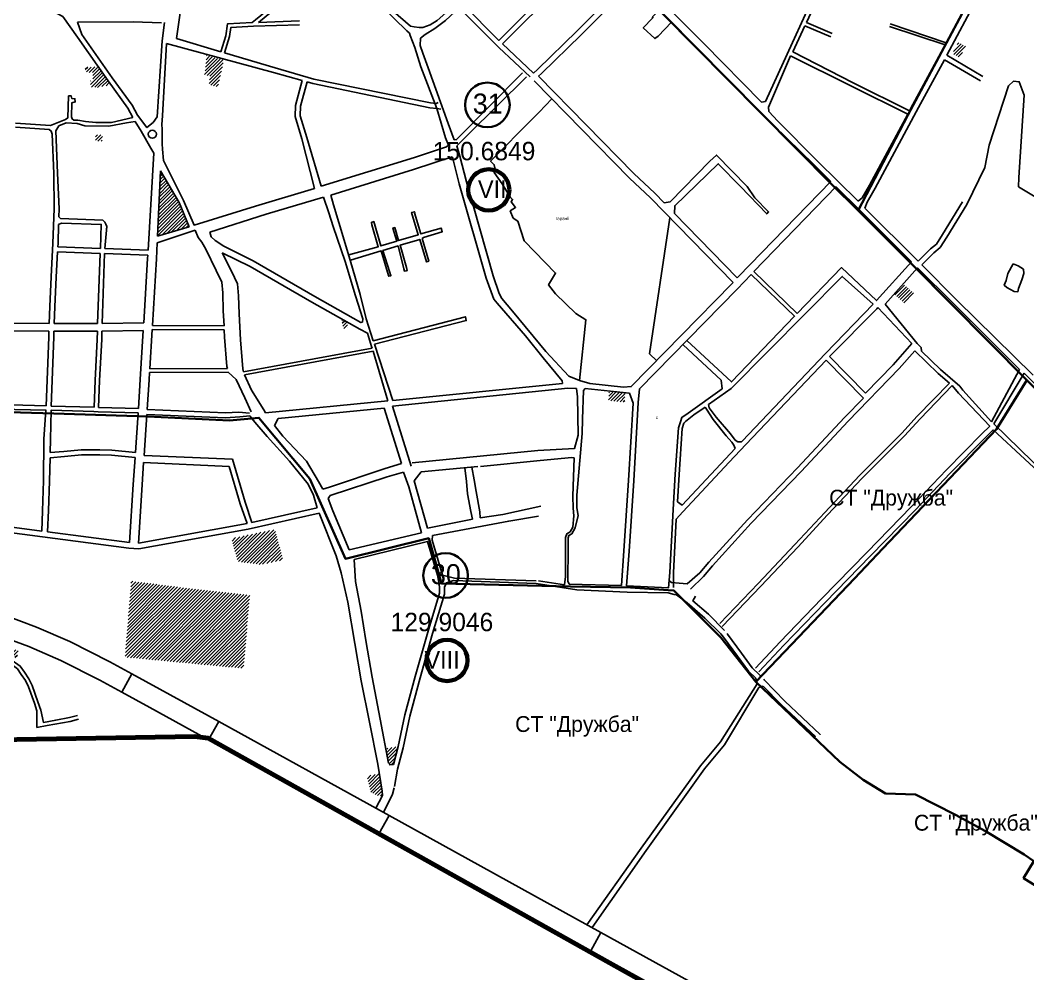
# Model space of a CAD drawing. Header units: millimetres. Extents: x 1378883 to 1389511, y 5662980 to 5673292.
# Drawn here: x 1384079 to 1385670, y 5665288 to 5666793 of the extents above; entities that cross this region are included whole.
import ezdxf
from ezdxf.enums import TextEntityAlignment as Align

# ---------------------------------------------------------------- set-up
doc = ezdxf.new("R2010")
doc.units = ezdxf.units.MM
for name, color, linetype in [('$Work', 1, 'Continuous'), ('N-raion', 1, 'Continuous'), ('PAY', 4, 'Continuous'), ('zona', 3, 'Continuous'), ('вулиці', 7, 'Continuous'), ('КартаСкан', 252, 'Continuous'), ('межа по генплану', 7, 'Continuous'), ('район', 6, 'Continuous')]:
    doc.layers.add(name, color=color, linetype=linetype)
picture_1 = doc.add_image_def('image1.tif', size_in_pixel=(29607, 29619))
pattern_1 = [(45, (2.4066, 2.8008), (-2.6516504294, 2.6516504294), [])]

msp = doc.modelspace()

# ---------------------------------------------------------------- hatches: boundary and pattern name
at = {"layer": 'вулиці', "lineweight": -2}
h = msp.add_hatch(dxfattribs=at)
h.set_pattern_fill('ANSI31', color=2, scale=30, style=0)
h.set_pattern_definition(pattern_1)
h.paths.add_polyline_path([(1385560.2, 5666757.9), (1385551, 5666740.2), (1385562.9, 5666733.8), (1385572.1, 5666751.5)])
h.paths.add_polyline_path([(1385555.7, 5666742.8), (1385569.9, 5666742.8), (1385569.9, 5666747.8), (1385555.7, 5666747.8)], flags=24)
h = msp.add_hatch(dxfattribs=at)
h.set_pattern_fill('ANSI31', color=5, scale=30, style=0)
h.set_pattern_definition(pattern_1)
h.paths.add_polyline_path([(1384370.7, 5666706.8), (1384379.2, 5666704.8), (1384377.9, 5666694.6), (1384377.5, 5666691), (1384384.6, 5666689.4), (1384391.8, 5666687.7), (1384401, 5666729.7), (1384373.8, 5666737.4)])
h.paths.add_polyline_path([(1384361.2, 5666713.6), (1384408.7, 5666713.6), (1384408.7, 5666721.1), (1384361.2, 5666721.1)], flags=9)
h = msp.add_hatch(dxfattribs=at)
h.set_pattern_fill('ANSI31', color=2, scale=30, style=0)
h.set_pattern_definition(pattern_1)
h.paths.add_polyline_path([(1384194.5, 5666715.7), (1384201.1, 5666715.6), (1384203.4, 5666717.2), (1384199.3, 5666719.1), (1384181.8, 5666718.8), (1384181.8, 5666714.9), (1384184.2, 5666714.8), (1384184.2, 5666712.8), (1384184.2, 5666710.3), (1384194.4, 5666710.2)])
h.paths.add_polyline_path([(1384194.5, 5666715.7), (1384194.4, 5666710.2), (1384194.2, 5666697.3), (1384190.7, 5666697.3), (1384190.6, 5666687.3), (1384200.4, 5666687.2), (1384200.5, 5666686.3), (1384222.6, 5666691.1), (1384203.4, 5666717.2), (1384201.1, 5666715.6)])
h.paths.add_polyline_path([(1384196, 5666695.8), (1384210.2, 5666695.8), (1384210.2, 5666700.8), (1384196, 5666700.8)], flags=24)
h = msp.add_hatch(dxfattribs=at)
h.set_pattern_fill('ANSI31', color=2, scale=30, style=0)
h.set_pattern_definition(pattern_1)
h.paths.add_polyline_path([(1384209.1, 5666601.8), (1384209.3, 5666611.8), (1384198.4, 5666612), (1384198.2, 5666602)])
h.paths.add_polyline_path([(1384179.8, 5666604.1), (1384228.1, 5666604.1), (1384228.1, 5666611.6), (1384179.8, 5666611.6)], flags=9)
h = msp.add_hatch(dxfattribs=at)
h.set_pattern_fill('ANSI31', color=2, scale=30, style=0)
h.set_pattern_definition(pattern_1)
h.paths.add_polyline_path([(1384346.1, 5666466.8), (1384330.3, 5666505.1), (1384301.1, 5666555.1), (1384296.3, 5666452.1)])
h.paths.add_polyline_path([(1384268.4, 5666481.5), (1384357.1, 5666481.5), (1384357.1, 5666490.3), (1384268.4, 5666490.3)], flags=9)
h = msp.add_hatch(dxfattribs=at)
h.set_pattern_fill('ANSI31', color=164, scale=30, style=0)
h.set_pattern_definition(pattern_1)
h.paths.add_polyline_path([(1385459.7, 5666360.2), (1385475.3, 5666346.2), (1385490.2, 5666362.1), (1385474.2, 5666376)])
h.paths.add_polyline_path([(1385439.8, 5666358), (1385516.9, 5666358), (1385516.9, 5666366.8), (1385439.8, 5666366.8)], flags=9)
h = msp.add_hatch(dxfattribs=at)
h.set_pattern_fill('ANSI31', color=2, scale=30, style=0)
h.set_pattern_definition(pattern_1)
h.paths.add_polyline_path([(1384586.8, 5666321.2), (1384589.6, 5666306.3), (1384596.9, 5666307.3), (1384595.3, 5666316.3)])
h.paths.add_polyline_path([(1384584.4, 5666309.3), (1384598.6, 5666309.3), (1384598.6, 5666314.3), (1384584.4, 5666314.3)], flags=9)
h = msp.add_hatch(dxfattribs=at)
h.set_pattern_fill('ANSI31', color=2, scale=30, style=0)
h.set_pattern_definition(pattern_1)
h.paths.add_polyline_path([(1385033.7, 5666190.2), (1385034.4, 5666204.8), (1385008.7, 5666206.1), (1385008.4, 5666192.1)])
h.paths.add_polyline_path([(1385013.8, 5666195.5), (1385028, 5666195.5), (1385028, 5666200.5), (1385013.8, 5666200.5)], flags=24)
h = msp.add_hatch(dxfattribs=at)
h.set_pattern_fill('ANSI31', color=5, scale=30, style=0)
h.set_pattern_definition(pattern_1)
h.paths.add_polyline_path([(1384413, 5665974.9), (1384422.9, 5665938.4), (1384459.8, 5665933.6), (1384494.6, 5665940.8), (1384481.6, 5665989.1)])
h.paths.add_polyline_path([(1384445.5, 5665955.7), (1384475.9, 5665955.7), (1384475.9, 5665961.9), (1384445.5, 5665961.9)], flags=24)
h = msp.add_hatch(dxfattribs=at)
h.set_pattern_fill('ANSI31', color=164, scale=30, style=0)
h.set_pattern_definition([(45, (-7.8233, 6.207), (-2.6516504294, 2.6516504294), [])])
h.paths.add_polyline_path([(1384442, 5665885.2), (1384342.6, 5665896.4), (1384254.7, 5665907.6), (1384245, 5665787.5), (1384432.3, 5665769.7)])
h.paths.add_polyline_path([(1384323.5, 5665834.6), (1384360.2, 5665834.6), (1384360.2, 5665843.3), (1384323.5, 5665843.3)], flags=24)
h = msp.add_hatch(dxfattribs=at)
h.set_pattern_fill('ANSI31', color=2, scale=30, style=0)
h.set_pattern_definition(pattern_1)
h.paths.add_polyline_path([(1384043.5, 5665795.4), (1384059.1, 5665791.4), (1384073.5, 5665786), (1384077.2, 5665797.5), (1384046, 5665809.2)])
h.paths.add_polyline_path([(1384029.1, 5665795.2), (1384097, 5665795.2), (1384097, 5665804), (1384029.1, 5665804)], flags=9)
h = msp.add_hatch(dxfattribs=at)
h.set_pattern_fill('ANSI31', color=2, scale=30, style=0)
h.set_pattern_definition(pattern_1)
h.paths.add_polyline_path([(1384661.4, 5665617.7), (1384668.4, 5665618.7), (1384672, 5665632.7), (1384675.7, 5665646.3), (1384657.9, 5665643.5), (1384658.8, 5665637.5), (1384659.6, 5665631)])
h.paths.add_polyline_path([(1384657.9, 5665631.4), (1384673.7, 5665631.4), (1384673.7, 5665638.9), (1384657.9, 5665638.9)], flags=25)
h = msp.add_hatch(dxfattribs=at)
h.set_pattern_fill('ANSI31', color=2, scale=30, style=0)
h.set_pattern_definition(pattern_1)
h.paths.add_polyline_path([(1384626.5, 5665599.6), (1384633.3, 5665573.9), (1384645.3, 5665568.7), (1384651.4, 5665568.9), (1384649.1, 5665586.2), (1384646.4, 5665604)])
h.paths.add_polyline_path([(1384632.6, 5665583.8), (1384648.4, 5665583.8), (1384648.4, 5665591.3), (1384632.6, 5665591.3)], flags=24)

# ---------------------------------------------------------------- linework, layer by layer
at = {"layer": '$Work', "color": 7, "lineweight": -2}
msp.add_lwpolyline([(1385107.5, 5666789.6), (1385087.5, 5666808.9), (1385077.9, 5666798.1), (1385078.3, 5666796.9), (1385077.8, 5666796.4), (1385077.8, 5666796.3), (1385063.2, 5666780.9), (1385081.4, 5666763.8), (1385086.6, 5666767.5)], close=True, dxfattribs=at)
at = {"layer": 'N-raion', "color": 1, "lineweight": 35}
for centre in [(1384817.1, 5666659.3), (1384751, 5665916.4)]:
    msp.add_circle(centre, 35.2, dxfattribs=at)
at = {"layer": 'zona', "color": 3, "lineweight": 60}
for centre in [(1384819.3, 5666525.1), (1384753.3, 5665782.3)]:
    msp.add_circle(centre, 32.5, dxfattribs=at)
at = {"layer": 'вулиці', "color": 7}
for points in [[(1385249.8, 5666663.7), (1385255.9, 5666664.4), (1385358.5, 5666889.3), (1385417, 5667018.9), (1385420, 5667027.6), (1385420.1, 5667028.9)], [(1384701.7, 5666782.3), (1384709.1, 5666781.2), (1384715, 5666781.2), (1384726.7, 5666785.5), (1384737.6, 5666792.3), (1384774.7, 5666825.4), (1384819.5, 5666867.2), (1384857.8, 5666902.4), (1384889, 5666932.5), (1384927.8, 5666970.9)], [(1384544.5, 5666953.3), (1384550.3, 5666912.4), (1384551.2, 5666908.4), (1384557.6, 5666901.8), (1384640.2, 5666831.8), (1384648.8, 5666824), (1384695.5, 5666783.7), (1384701.7, 5666782.3), (1384701.7, 5666782.3)], [(1384348.4, 5666916.1), (1384339.9, 5666859.6), (1384326.1, 5666763.9)], [(1385541.5, 5666757.4), (1385566.3, 5666803.3), (1385621.4, 5666908.1), (1385621.9, 5666917.6), (1385619.3, 5666924.7)], [(1384500.3, 5666897), (1384505.6, 5666883.4), (1384506.8, 5666862.3), (1384507, 5666841.7), (1384506.4, 5666834.5), (1384487.8, 5666818), (1384473.8, 5666811.9), (1384451, 5666793.4), (1384445.8, 5666789.2), (1384407, 5666787.2), (1384404.1, 5666768.4), (1384396.4, 5666743.2)], [(1384506.6, 5666897.4), (1384511.6, 5666884.6), (1384512.8, 5666862.5), (1384513, 5666841.5), (1384512.2, 5666831.6), (1384491, 5666812.9), (1384476.9, 5666806.8), (1384455.7, 5666789.5)], [(1384552.1, 5666899.9), (1384557.9, 5666893.8), (1384640.8, 5666823.6), (1384649.4, 5666815.8), (1384690.1, 5666776), (1384693.9, 5666772.4), (1384695.1, 5666768.7), (1384702.4, 5666750), (1384711.9, 5666719.3), (1384737.5, 5666653.5), (1384750.8, 5666607.2), (1384755.6, 5666595.6)], [(1385542.2, 5666737.5), (1385575.2, 5666798.6), (1385631.2, 5666905.4), (1385638.5, 5666909.5), (1385645.4, 5666911)], [(1385320.8, 5666789.2), (1385359.8, 5666872.8)], [(1384778.4, 5666818), (1384835.2, 5666761.1), (1384924.7, 5666850.5)], [(1384890.1, 5666709.1), (1384895.9, 5666715), (1384958.6, 5666776.3), (1385040.6, 5666858.9)], [(1384898, 5666704.5), (1384902.3, 5666708.7), (1384965, 5666769.9), (1385046.9, 5666852.5)], [(1385046.9, 5666852.5), (1385149.5, 5666748.4), (1385269.1, 5666626.5), (1385332.4, 5666564.9), (1385359.1, 5666538.5)], [(1385053.6, 5666862.5), (1385057.3, 5666857.9), (1385158.7, 5666756.3), (1385249.8, 5666663.7)], [(1384840.8, 5666755.4), (1384930.3, 5666844.9)], [(1384078.8, 5666825.5), (1384088.6, 5666825.4), (1384118.9, 5666813.6), (1384146.7, 5666798.6), (1384170.1, 5666766), (1384218.4, 5666697.3), (1384249.4, 5666654.3), (1384257.6, 5666639.1)], [(1384710.7, 5666752.9), (1384711.4, 5666764.5), (1384718.8, 5666770.6), (1384734, 5666779.6), (1384750.9, 5666792.5), (1384772.6, 5666812.6)], [(1384772.6, 5666812.6), (1384835.1, 5666749.7)], [(1384302.6, 5666788.8), (1384258, 5666790.4), (1384169.9, 5666789.7)], [(1384169.9, 5666789.7), (1384176.7, 5666770.6), (1384224.9, 5666702), (1384256.2, 5666658.6), (1384264.5, 5666643.1), (1384279.7, 5666623.3), (1384289.5, 5666631.6), (1384295.9, 5666640.3)], [(1384307.4, 5666789.4), (1384303.7, 5666760.3), (1384295.9, 5666640.3), (1384295.9, 5666640.3)], [(1384448.1, 5666783.3), (1384520.5, 5666785.8)], [(1384455.7, 5666789.5), (1384520.3, 5666791.8)], [(1385320.8, 5666789.2), (1385361.3, 5666771.9)], [(1385541.5, 5666757.4), (1385452.9, 5666787)], [(1384448.1, 5666783.3), (1384412.2, 5666781.5), (1384409.9, 5666767.1), (1384402.1, 5666741.4)], [(1385299.2, 5666742.8), (1385318.3, 5666783.8)], [(1385318.3, 5666783.8), (1385359, 5666766.4)], [(1385539.6, 5666753.8), (1385451.7, 5666783.2)], [(1384310.3, 5666756.3), (1384304, 5666642.2), (1384303.3, 5666628.4)], [(1384310.3, 5666756.3), (1384479.6, 5666710.2), (1384524.9, 5666697.6)], [(1384326.1, 5666763.9), (1384396.4, 5666743.1)], [(1384840.8, 5666755.4), (1384890.1, 5666709.1)], [(1385483.5, 5666649.8), (1385488.9, 5666660), (1385539.6, 5666753.8)], [(1384402.1, 5666741.4), (1384481.9, 5666717.9), (1384543.3, 5666700.1), (1384727.4, 5666662.3), (1384736.4, 5666661.6), (1384739.6, 5666662.8)], [(1384710.7, 5666752.9), (1384715.3, 5666741.1), (1384723.8, 5666717.6), (1384755.4, 5666629.9), (1384764.5, 5666604.3)], [(1384835.1, 5666749.7), (1384884.4, 5666703.4)], [(1385299.2, 5666742.8), (1385394.3, 5666694.3), (1385483.5, 5666649.8)], [(1385542.2, 5666737.5), (1385599.4, 5666704.3)], [(1385261.1, 5666648.6), (1385260.6, 5666655.4), (1385295.8, 5666736.6)], [(1385295.8, 5666736.6), (1385391.6, 5666689), (1385480.6, 5666644.5)], [(1385413.1, 5666496.3), (1385416.6, 5666505.8), (1385429.1, 5666527.8), (1385497.7, 5666655.2), (1385538.4, 5666730.5)], [(1385538.4, 5666730.5), (1385595.4, 5666697.4)], [(1384764.5, 5666604.3), (1384768.5, 5666604.5), (1384872.6, 5666709.7)], [(1384524.9, 5666697.6), (1384514.1, 5666658.3), (1384513.5, 5666641), (1384524.2, 5666605.7), (1384544.2, 5666527.3)], [(1384532.6, 5666695.5), (1384522.1, 5666657.1), (1384521.6, 5666642), (1384531.9, 5666608), (1384554.9, 5666530.8)], [(1384532.6, 5666695.5), (1384541.7, 5666692.9), (1384726.3, 5666654.4), (1384737.5, 5666653.5), (1384743.4, 5666652.3)], [(1384532.6, 5666695.5), (1384535.8, 5666694.6)], [(1384768.8, 5666594.7), (1384786.6, 5666612.5), (1384879, 5666703.7)], [(1384890.9, 5666697.4), (1385041.4, 5666543.5), (1385074.6, 5666512.5), (1385204.8, 5666378.7)], [(1384898, 5666704.5), (1385048.4, 5666550.7), (1385081.6, 5666519.7), (1385096, 5666504.8)], [(1385573.9, 5666502.1), (1385602.2, 5666560.2), (1385609.3, 5666595.4), (1385639.6, 5666689.1), (1385647.7, 5666696.7), (1385656.7, 5666695.8), (1385664.6, 5666674.6), (1385655.9, 5666544.7), (1385655.7, 5666530), (1385727.3, 5666487), (1385756.8, 5666468.7)], [(1384151.2, 5666636.2), (1384154.6, 5666638.8), (1384156, 5666673.3), (1384160.2, 5666673.3), (1384161.2, 5666669.1), (1384165.9, 5666668.8), (1384166.5, 5666663.8), (1384161.3, 5666662.7), (1384160.7, 5666640.6), (1384161.8, 5666637), (1384164, 5666635.3)], [(1384919, 5666668.6), (1384899, 5666647.8), (1384884.5, 5666633.3), (1384827.2, 5666575.6), (1384822.1, 5666570.4), (1384828, 5666564.7), (1384830.3, 5666553.4), (1384827.5, 5666552.7), (1384840.5, 5666534.8), (1384853.7, 5666513), (1384856.7, 5666510), (1384854.5, 5666506.3), (1384861.6, 5666497.3), (1384853.2, 5666491.9), (1384857.8, 5666480.5), (1384865, 5666475.5), (1384874.9, 5666444.9), (1384924.7, 5666393.7), (1384913.6, 5666375), (1384924.6, 5666361.1), (1384956.9, 5666330), (1384972.6, 5666320), (1384962.4, 5666224.3)], [(1385261.1, 5666648.6), (1385275.4, 5666633.7), (1385338.1, 5666570.6), (1385402.3, 5666507.1)], [(1385402.3, 5666507.1), (1385408.9, 5666512.4), (1385420.3, 5666532.6), (1385480.6, 5666644.5)], [(1384072.3, 5666630.2), (1384127.2, 5666626.9), (1384132.6, 5666628.8), (1384138, 5666630.7), (1384151.2, 5666636.2), (1384151.2, 5666636.2)], [(1384140.4, 5666626.2), (1384137.4, 5666621.1), (1384135.6, 5666618.1), (1384138.7, 5666551.6), (1384141, 5666495), (1384140.6, 5666482.5)], [(1384140.4, 5666626.2), (1384152, 5666631.1), (1384169.6, 5666629.9), (1384181.4, 5666626.3), (1384219.3, 5666625.5), (1384247.6, 5666630.8), (1384261.3, 5666633)], [(1384164, 5666635.3), (1384170.5, 5666634.9), (1384182.9, 5666632.9), (1384198.7, 5666631.5), (1384223.9, 5666631.5), (1384257.6, 5666639.1)], [(1384261.3, 5666633), (1384270.7, 5666617.5), (1384286, 5666590.9), (1384290.7, 5666583.2), (1384281.4, 5666429.9)], [(1384304.3, 5666589.2), (1384303.5, 5666598), (1384303.9, 5666620.9), (1384303.3, 5666628.4)], [(1384072, 5666624.1), (1384125.2, 5666620.3)], [(1384125.2, 5666620.3), (1384128.2, 5666617.9), (1384129.8, 5666613.1), (1384132.8, 5666550.9), (1384133, 5666495.1), (1384131.3, 5666440.8), (1384128.6, 5666387.6), (1384126.4, 5666340.8), (1384125.4, 5666314.3)], [(1384554.9, 5666530.8), (1384701.8, 5666576.2), (1384752.7, 5666593.1), (1384755.6, 5666595.6)], [(1384768.8, 5666594.7), (1384773.7, 5666578.1), (1384784.2, 5666537.7), (1384826.4, 5666389.6), (1384835.7, 5666361.6), (1384839.9, 5666353.8), (1384856.9, 5666333.6), (1384909.5, 5666269.8), (1384945.6, 5666231), (1384962.4, 5666224.3)], [(1384304.3, 5666589.2), (1384306, 5666571.2), (1384337.6, 5666508.5), (1384354, 5666469.4), (1384450.8, 5666499.4), (1384544.2, 5666527.3)], [(1385096, 5666504.8), (1385105.5, 5666506.2), (1385168.2, 5666570.3), (1385178.8, 5666580), (1385227, 5666530.3), (1385239.1, 5666512.5), (1385260.9, 5666490.2), (1385258.1, 5666487.2), (1385216.4, 5666530.5), (1385181.6, 5666566.2), (1385112.7, 5666500), (1385112.5, 5666487.9)], [(1384569.9, 5666516.9), (1384700.5, 5666557.1), (1384761.2, 5666577.1)], [(1384761.2, 5666577.1), (1384762.3, 5666574.4), (1384772.7, 5666534.5), (1384814.9, 5666385.9), (1384827, 5666352.7), (1384832.7, 5666346.2), (1384877.4, 5666294.6), (1384905.3, 5666260.1), (1384935.1, 5666223.7), (1384935.6, 5666219.3)], [(1384301.1, 5666555.1), (1384296.3, 5666452.1)], [(1384301.1, 5666555.1), (1384330.3, 5666505.1), (1384346.1, 5666466.8)], [(1385211.5, 5666386.1), (1385213.7, 5666388.4), (1385359.1, 5666538.5)], [(1384569.9, 5666516.9), (1384574.1, 5666501.5), (1384582.6, 5666473.6), (1384600.5, 5666414.2), (1384616.3, 5666359.9), (1384625.6, 5666321.7), (1384637, 5666286.9), (1384637, 5666286.9)], [(1385237.7, 5666396), (1385367.7, 5666530.2)], [(1385367.6, 5666530.1), (1385405.6, 5666492.6), (1385486.5, 5666411.7)], [(1384378.8, 5666458.5), (1384468.1, 5666486.5), (1384558.2, 5666513.4)], [(1384558.2, 5666513.4), (1384566.9, 5666489), (1384573.7, 5666467.1), (1384592.8, 5666411.9), (1384608.7, 5666357.6), (1384620.5, 5666321.5)], [(1385535.3, 5666454.5), (1385567, 5666506.3)], [(1385542.1, 5666450.3), (1385573.9, 5666502.1)], [(1384598.1, 5666422.3), (1384644.7, 5666435.4), (1384634.5, 5666469.9), (1384634, 5666473.6), (1384637.7, 5666475), (1384649, 5666436.7), (1384674.3, 5666444.3), (1384667.8, 5666464.7), (1384670.8, 5666465.6), (1384677, 5666445), (1384708, 5666454.2), (1384697.3, 5666489.6), (1384702.3, 5666490.6), (1384701.9, 5666488.8), (1384712, 5666455.6), (1384712, 5666455.6), (1384744.3, 5666464.9), (1384745.8, 5666458.9), (1384716.4, 5666449.8), (1384714.3, 5666448.1), (1384724.6, 5666412.6), (1384723.2, 5666412.2), (1384720.7, 5666411.5), (1384710.3, 5666447), (1384679.2, 5666437.6), (1384689.5, 5666402.4), (1384690.5, 5666398), (1384688.8, 5666397.3), (1384686.1, 5666396.9), (1384685.3, 5666400.6), (1384676.2, 5666436.7), (1384652.1, 5666429.5), (1384663, 5666394.8), (1384664.1, 5666390.9), (1384664.5, 5666391), (1384664.8, 5666389.5), (1384661.3, 5666388.7), (1384661.1, 5666389.8), (1384649.5, 5666428.8), (1384600.9, 5666414.3), (1384600.5, 5666414.2)], [(1385112.5, 5666487.9), (1385211.5, 5666386.1)], [(1385413.1, 5666496.3), (1385497.2, 5666412.3)], [(1384140.2, 5666470.5), (1384139.3, 5666440.4), (1384139, 5666435.1)], [(1384140.2, 5666470.5), (1384144.8, 5666472.8), (1384207.6, 5666470.5), (1384206.2, 5666432.7)], [(1384140.6, 5666482.5), (1384143.3, 5666479.8), (1384210.2, 5666477.4)], [(1384210.2, 5666477.4), (1384213.2, 5666474.2), (1384215, 5666471.1), (1384216.1, 5666467.2), (1384215.7, 5666463.1)], [(1384216.1, 5666467.2), (1384213.4, 5666432.5)], [(1384296.3, 5666452.1), (1384346.1, 5666466.8)], [(1385105.2, 5666481), (1385073.2, 5666266.3), (1385084.3, 5666255.5), (1385084.3, 5666255.5)], [(1384295.8, 5666441.7), (1384349.2, 5666459.2)], [(1384349.2, 5666459.2), (1384355.9, 5666461.3)], [(1384355.9, 5666461.3), (1384360.6, 5666450.1), (1384366.2, 5666442.8)], [(1384378.8, 5666458.5), (1384381.2, 5666450.9), (1384387.5, 5666445.4), (1384400.8, 5666436), (1384447.5, 5666413.3), (1384544.8, 5666356.6), (1384617.3, 5666315.7), (1384619.9, 5666316.3), (1384620.5, 5666321.5)], [(1385497.2, 5666412.3), (1385516.3, 5666431.8), (1385525.9, 5666439.6), (1385535.4, 5666454.6)], [(1384139, 5666435.1), (1384206.2, 5666432.7), (1384206.2, 5666432.7)], [(1384295.8, 5666441.7), (1384294.6, 5666416.2), (1384288.3, 5666310.8)], [(1384366.2, 5666442.8), (1384372.4, 5666431.3), (1384388.8, 5666397.7), (1384397.7, 5666379.2), (1384399.2, 5666362.5), (1384400.2, 5666334.4), (1384401.4, 5666310.4)], [(1385502.8, 5666406.6), (1385521.7, 5666425.9), (1385532, 5666434.2), (1385542.1, 5666450.3)], [(1384138.6, 5666427.1), (1384136.6, 5666387.2), (1384134.4, 5666340.4), (1384133.4, 5666314.2)], [(1384138.6, 5666427.1), (1384205.9, 5666424.7)], [(1384205.9, 5666424.7), (1384201.7, 5666314)], [(1384212.9, 5666424.5), (1384208.7, 5666314)], [(1384212.9, 5666424.5), (1384280.9, 5666421.9)], [(1384213.4, 5666432.5), (1384281.4, 5666429.9)], [(1384280.9, 5666421.9), (1384280.6, 5666417), (1384274.5, 5666315.3)], [(1384398.6, 5666425.9), (1384412.9, 5666396.8), (1384422.6, 5666376.7), (1384424.3, 5666357.9), (1384425.2, 5666329.5), (1384427.3, 5666288.2), (1384431, 5666242.7), (1384432.1, 5666237.8)], [(1384398.6, 5666425.9), (1384442.8, 5666404.4), (1384539.9, 5666347.9), (1384615.7, 5666305.1), (1384627.7, 5666299), (1384627.7, 5666299)], [(1385306.2, 5666329.8), (1385376.2, 5666402.4), (1385431.2, 5666350.3), (1385486.5, 5666411.7)], [(1385502.8, 5666406.6), (1385558.2, 5666351.2), (1385678.7, 5666232.6)], [(1385647.1, 5666408.2), (1385654.9, 5666405.4), (1385663.1, 5666399.9), (1385664.1, 5666392.9), (1385660.8, 5666383), (1385655.7, 5666369.4), (1385654.6, 5666364.4), (1385648.4, 5666364.9), (1385637.3, 5666371.2), (1385632.6, 5666374.7), (1385636.1, 5666382), (1385638.8, 5666393.1), (1385647.1, 5666408.2)], [(1385057.3, 5666210.8), (1385211.6, 5666368.4), (1385222.4, 5666380.2), (1385233.5, 5666391.7)], [(1385201.7, 5666211.6), (1385377.3, 5666388.6), (1385426.2, 5666344.6)], [(1385233.5, 5666391.7), (1385302.3, 5666325.2)], [(1385237.7, 5666396), (1385306.2, 5666329.8)], [(1385445.2, 5666344.8), (1385496, 5666402.1)], [(1385496, 5666402.1), (1385552.6, 5666345.5), (1385657, 5666241.6)], [(1384962.4, 5666224.3), (1384962.4, 5666224.3), (1384978.6, 5666219.6), (1385032.1, 5666213.5), (1385044.2, 5666214.5), (1385202.9, 5666376.6), (1385204.8, 5666378.7)], [(1385218.3, 5666127.3), (1385219.5, 5666128.6), (1385350.9, 5666266.8), (1385426.2, 5666344.6)], [(1385445.2, 5666344.8), (1385495.5, 5666282.8), (1385502, 5666276.3)], [(1384637, 5666286.9), (1384782.4, 5666324.7), (1384783.6, 5666318.7), (1384638.6, 5666281.4)], [(1385132.1, 5666287.2), (1385202.3, 5666222), (1385302, 5666325.5)], [(1385357.2, 5666261.9), (1385431.7, 5666337.4)], [(1385433.3, 5666339.2), (1385487, 5666282.4)], [(1384054.3, 5666314.5), (1384125.4, 5666314.3)], [(1384133.4, 5666314.2), (1384201.7, 5666314)], [(1384208.7, 5666314), (1384274.5, 5666315.3)], [(1384288.3, 5666310.8), (1384401.4, 5666310.4)], [(1384053.5, 5666302.5), (1384124.9, 5666302.3)], [(1384124.9, 5666302.3), (1384124.6, 5666292.8), (1384120.6, 5666184.3)], [(1384132.9, 5666302.2), (1384132.6, 5666292.5), (1384128.6, 5666183.8)], [(1384132.9, 5666302.2), (1384201.4, 5666302)], [(1384201.4, 5666302), (1384201.2, 5666289.1), (1384197.9, 5666224.4), (1384196.2, 5666182.1)], [(1384208.4, 5666302), (1384208.2, 5666288.9), (1384204.9, 5666224.1), (1384203.2, 5666181.8)], [(1384208.4, 5666302), (1384208.8, 5666302), (1384273.8, 5666303.3)], [(1384273.8, 5666303.3), (1384269.2, 5666225.9), (1384266.1, 5666179.9)], [(1384287.9, 5666304.8), (1384284.2, 5666242.6)], [(1384287.9, 5666304.8), (1384401.7, 5666304.4)], [(1384401.7, 5666304.4), (1384402.3, 5666292.7), (1384406, 5666246.4), (1384406.7, 5666243.4)], [(1384627.7, 5666299), (1384634.3, 5666277.9), (1384635.1, 5666275.1)], [(1384638.6, 5666281.4), (1384667.9, 5666192.8)], [(1385126, 5666280.6), (1385186.3, 5666224.6)], [(1385414.1, 5666204.2), (1385457.5, 5666248.7), (1385487, 5666282.4)], [(1385502.5, 5666270.7), (1385502, 5666276.3)], [(1384432.1, 5666237.8), (1384635.1, 5666275.1)], [(1384433.5, 5666232.9), (1384636.5, 5666270.3)], [(1384636.5, 5666270.3), (1384659.7, 5666192.2)], [(1385137.9, 5665894.8), (1385158.1, 5665914.8), (1385172.6, 5665931.9), (1385233.6, 5665998.9), (1385312.3, 5666080.7), (1385386.4, 5666160), (1385467.3, 5666242.9), (1385491.6, 5666270.8)], [(1385357.2, 5666261.9), (1385414.1, 5666204.2)], [(1385491.6, 5666270.8), (1385528.7, 5666235)], [(1385502.5, 5666270.7), (1385532.2, 5666241.4)], [(1385115.3, 5666005.2), (1385125.5, 5666017), (1385198.7, 5666095.3), (1385225.2, 5666123), (1385351.7, 5666256.1)], [(1385351.7, 5666256.1), (1385410.6, 5666196.3)], [(1384283.8, 5666236.6), (1384283.2, 5666225), (1384280, 5666178.6)], [(1384283.8, 5666236.6), (1384408, 5666237.4)], [(1384284.2, 5666242.6), (1384406.7, 5666243.4)], [(1384408, 5666237.4), (1384420.5, 5666226), (1384434.3, 5666197), (1384443.9, 5666174.9)], [(1384433.5, 5666232.9), (1384444.5, 5666208.8), (1384464, 5666177.7), (1384466.7, 5666173.4)], [(1385528.7, 5666235), (1385546.4, 5666220.2)], [(1385532.2, 5666241.4), (1385562.7, 5666215.3), (1385567.8, 5666208.7), (1385613, 5666159.2)], [(1385613, 5666159.2), (1385657, 5666241.6)], [(1385616.7, 5666155.6), (1385664.5, 5666236)], [(1385664.5, 5666236), (1385812.5, 5666086.8), (1385922, 5665975.3)], [(1384667.1, 5666183.6), (1384943.8, 5666212.3)], [(1384667.9, 5666192.8), (1384935.6, 5666219.3)], [(1384698.4, 5666094.5), (1384896.6, 5666113.7), (1384954.5, 5666116.8), (1384960.1, 5666137.7), (1384959.2, 5666198.2), (1384957.5, 5666211.4), (1384943.8, 5666212.3)], [(1385186.3, 5666224.6), (1385187.6, 5666211.3), (1385133.9, 5666172.5), (1385124.2, 5666165.9), (1385121.7, 5666159), (1385118.8, 5666149.3), (1385113.7, 5666076.4), (1385110.1, 5666020.8), (1385104.8, 5665921.2), (1385103.2, 5665897), (1385036.7, 5665900)], [(1385184.1, 5665840.8), (1385244.3, 5665903.8), (1385302.5, 5665965.3), (1385349.8, 5666016.1), (1385404.5, 5666074.1), (1385471.1, 5666141.3), (1385495.7, 5666167.7), (1385546.4, 5666220.2)], [(1385187.9, 5665836), (1385248.6, 5665899.7), (1385306.9, 5665961.2), (1385354.1, 5666012), (1385408.8, 5666069.9), (1385475.5, 5666137.1), (1385500, 5666163.6), (1385550.8, 5666216.2)], [(1385550.8, 5666216.2), (1385560.9, 5666204.3), (1385610.2, 5666152.2), (1385610.2, 5666152.2)], [(1384966.5, 5666140.3), (1384967, 5666163), (1384968.7, 5666208.3), (1384971.6, 5666211.5)], [(1384971.6, 5666211.5), (1385041.2, 5666204.2)], [(1385041.2, 5666204.2), (1385047.2, 5666188.2), (1385040, 5666066.1), (1385032.7, 5665955.2), (1385028.8, 5665900.6)], [(1385057.3, 5666210.8), (1385055.3, 5666189.7), (1385048, 5666065.6), (1385040.7, 5665954.6), (1385036.7, 5665900)], [(1385201.7, 5666211.6), (1385166.2, 5666186.2)], [(1384046.1, 5666186.2), (1384120.6, 5666184.3)], [(1384128.6, 5666183.8), (1384196.2, 5666182.1)], [(1384203.2, 5666181.8), (1384266.1, 5666179.9)], [(1384466.7, 5666173.4), (1384659.7, 5666192.2)], [(1384486.7, 5666164.3), (1384654, 5666180.6)], [(1384654, 5666180.6), (1384681.3, 5666093.1)], [(1384667.1, 5666183.6), (1384696.7, 5666088.8)], [(1385103.5, 5665908.6), (1385107.5, 5665905.4), (1385119.9, 5665904.2), (1385132.5, 5665903.3), (1385152.4, 5665920.4), (1385166.6, 5665937.2), (1385227.7, 5666004.3), (1385306.5, 5666086.2), (1385380.6, 5666165.6), (1385410.6, 5666196.3)], [(1385161, 5666182.2), (1385142.7, 5666170), (1385130, 5666159.4), (1385127.4, 5666157.1), (1385124.7, 5666148.2), (1385119.7, 5666076), (1385116.9, 5666032.6)], [(1385161, 5666182.2), (1385163.1, 5666179.1), (1385173.3, 5666162.4), (1385194.1, 5666136.8), (1385203, 5666126.8), (1385205.9, 5666122.3), (1385208.4, 5666117.1)], [(1385166.2, 5666186.2), (1385167.2, 5666181.1), (1385178, 5666166.1), (1385200.6, 5666140.1), (1385208.3, 5666129.9), (1385212.2, 5666127.4), (1385218.3, 5666127.3)], [(1384045.6, 5666179.2), (1384120.3, 5666177.3)], [(1384120.1, 5666177.3), (1384117.1, 5666131.8), (1384116.4, 5666065.7), (1384114.9, 5666018.5), (1384113.6, 5665986.5)], [(1384128.5, 5666177.2), (1384127.5, 5666131.3), (1384127, 5666110.3)], [(1384128.5, 5666177.2), (1384128.7, 5666177.5), (1384196, 5666175.1), (1384202.9, 5666174.8), (1384265.6, 5666172.9)], [(1384265.6, 5666172.9), (1384261.4, 5666110.8)], [(1384279.5, 5666170.6), (1384275.1, 5666105.8)], [(1384279.5, 5666170.6), (1384403.7, 5666165.3), (1384426.2, 5666166.6), (1384442.1, 5666168.6)], [(1384280, 5666178.6), (1384403.8, 5666173.3), (1384424.7, 5666174.4), (1384441.5, 5666172.8)], [(1384442.1, 5666168.6), (1384449.8, 5666158.6), (1384469.3, 5666135.6), (1384504.9, 5666096.8), (1384533.9, 5666060.7), (1384542.5, 5666043), (1384548.2, 5666023.3)], [(1384481, 5666153.2), (1384486.7, 5666164.3)], [(1384481, 5666153.2), (1384493.9, 5666136.5), (1384531.6, 5666096.7), (1384550.7, 5666065), (1384557.1, 5666052.7)], [(1385240.3, 5665769.9), (1385279.3, 5665811.9), (1385344.3, 5665879.5), (1385416.1, 5665952.8), (1385486.4, 5666025.2), (1385541.6, 5666083.4), (1385597.7, 5666140), (1385610.2, 5666152.2)], [(1385616.7, 5666155.6), (1385718.4, 5666056.4)], [(1384945.9, 5665902.7), (1384944.1, 5665907.6), (1384944.2, 5665914.9), (1384944.5, 5665952.9), (1384944.5, 5665975.7), (1384945.8, 5665979.7), (1384950.6, 5665982.3), (1384955.4, 5665991.4), (1384960.6, 5666011.2), (1384958.1, 5666023.4), (1384958.3, 5666043.4), (1384966.5, 5666140.3)], [(1385245.7, 5665764.1), (1385285.1, 5665806.4), (1385350, 5665873.9), (1385421.9, 5665947.2), (1385492.2, 5666019.6), (1385547.4, 5666077.9), (1385603.3, 5666134.3), (1385615.6, 5666146.3)], [(1385615.6, 5666146.3), (1385715.5, 5666053.6)], [(1385116.9, 5666032.6), (1385124.3, 5666027.5), (1385192.9, 5666100.8), (1385208.4, 5666117.1)], [(1384126.8, 5666102.3), (1384125.9, 5666065.1), (1384124, 5666018.8), (1384122.7, 5665985.3)], [(1384126.8, 5666102.3), (1384149.3, 5666104.2), (1384176.4, 5666106.7), (1384205.3, 5666106.8), (1384223.7, 5666106.2), (1384260.8, 5666102.8)], [(1384127, 5666110.3), (1384148.6, 5666112.1), (1384176, 5666114.7), (1384205.4, 5666114.8), (1384224.2, 5666114.2), (1384261.6, 5666110.8)], [(1384260.8, 5666102.8), (1384258, 5666060.2), (1384252.2, 5665968.3)], [(1384275.1, 5666105.8), (1384414.5, 5666100.2)], [(1384806, 5666088.6), (1384900.2, 5666097.7), (1384950.1, 5666102.5), (1384954.1, 5666101.9), (1384954.1, 5666101.9)], [(1384897.5, 5665908), (1384938.7, 5665901.9), (1384940.2, 5665915), (1384940.5, 5665952.9), (1384940.5, 5665976.3), (1384942.4, 5665982.4), (1384947.6, 5665985.2), (1384951.7, 5665992.9), (1384953.3, 5666010.5), (1384952.2, 5666022.6), (1384952, 5666041.4), (1384954.1, 5666101.9)], [(1384274.3, 5666094.7), (1384271.9, 5666059.3), (1384266.1, 5665967.4)], [(1384274.3, 5666094.7), (1384409.6, 5666088.4)], [(1384409.6, 5666088.4), (1384427, 5666029.7), (1384437.6, 5665998.4)], [(1384414.5, 5666100.2), (1384434.6, 5666032.2), (1384445.4, 5666000.2)], [(1384557.1, 5666052.7), (1384567.7, 5666055.7), (1384655.8, 5666085.3), (1384681.3, 5666093.1)], [(1384712.4, 5666080), (1384802, 5666088.2)], [(1384781.4, 5666086.3), (1384783.9, 5666065), (1384785.5, 5666045.1), (1384790.9, 5666017.3), (1384793.4, 5666005.4)], [(1384792.6, 5666087.3), (1384796.4, 5666067.3), (1384799.3, 5666049), (1384805.1, 5666016.9), (1384805.8, 5666007.6)], [(1384565.8, 5666038.1), (1384568.9, 5666042.5), (1384658.8, 5666072.4), (1384684.4, 5666079.6), (1384684.4, 5666079.6)], [(1384684.4, 5666079.6), (1384693.3, 5666056.1), (1384713.2, 5665983.8)], [(1384712.4, 5666080), (1384701.5, 5666065.8), (1384722.3, 5665991.1)], [(1384565.8, 5666038.1), (1384573.1, 5666018.7), (1384599, 5665957.1)], [(1384445.4, 5666000.2), (1384548.2, 5666023.3)], [(1384805.8, 5666007.6), (1384841.4, 5666012.7), (1384901.3, 5666025.7)], [(1384029.9, 5665988.5), (1384251.3, 5665959.3), (1384266.7, 5665958.4), (1384439.4, 5665989.6), (1384551.4, 5666014.8)], [(1384551.4, 5666014.8), (1384578.3, 5665947.4), (1384586.1, 5665920.4), (1384596.8, 5665874.1), (1384607.6, 5665809.1), (1384617.8, 5665750.1), (1384631.1, 5665684.8), (1384644.2, 5665618.6), (1384650.7, 5665576), (1384651.4, 5665568.9), (1384640.7, 5665549.2)], [(1384730.2, 5665979.5), (1384850.8, 5666002.3), (1384897.5, 5666010)], [(1384030.8, 5665997.4), (1384113.6, 5665986.5)], [(1384266.1, 5665967.4), (1384437.6, 5665998.4)], [(1384722.3, 5665991.1), (1384793.4, 5666005.4)], [(1385115.3, 5666005.2), (1385110.8, 5665920.8), (1385111, 5665897.4)], [(1384122.7, 5665985.3), (1384252.2, 5665968.3)], [(1384599, 5665957.1), (1384713.2, 5665983.8)], [(1384730.2, 5665979.5), (1384729.9, 5665972.1), (1384746.2, 5665917.1)], [(1384606.6, 5665941.7), (1384722.3, 5665970.2)], [(1384722.3, 5665970.2), (1384722.3, 5665970.2), (1384738.1, 5665916.7)], [(1384606.6, 5665941.7), (1384609.1, 5665906.8), (1384618, 5665859.9), (1384625.2, 5665814), (1384635, 5665755.7), (1384648, 5665689.4), (1384660.9, 5665620.4), (1384660.9, 5665620.2)], [(1384738.1, 5665916.7), (1384740.5, 5665905.7), (1384741.5, 5665897.8), (1384741.3, 5665888.3), (1384723, 5665827.1), (1384703.1, 5665757.1), (1384686.9, 5665696.5), (1384676.1, 5665646.3), (1384668.8, 5665618.2), (1384661.8, 5665617.6)], [(1384746.2, 5665917.1), (1384764.9, 5665912.3), (1384894.3, 5665908)], [(1384752.5, 5665905), (1384752.5, 5665905), (1384749.5, 5665898.2), (1384749.3, 5665887), (1384730.6, 5665824.9), (1384710.8, 5665755), (1384694.7, 5665694.6), (1384683.9, 5665644.5), (1384675.1, 5665610.8), (1384670.2, 5665583.3)], [(1384752.5, 5665905), (1384763.7, 5665908.4), (1384894.2, 5665904)], [(1384894.2, 5665904), (1384958.4, 5665893.7)], [(1385028.8, 5665900.6), (1384945.9, 5665902.7)], [(1385102.5, 5665889), (1385037.8, 5665890.1), (1384958.4, 5665893.7)], [(1385102.5, 5665889), (1385111.8, 5665886.5), (1385115.7, 5665886.1)], [(1385115.7, 5665886.1), (1385132.3, 5665873.4), (1385160.5, 5665849.3), (1385185.6, 5665824.2), (1385189.7, 5665819.1), (1385211.9, 5665788.9), (1385229.1, 5665765.5), (1385241, 5665754.2)], [(1385145.4, 5665883.6), (1385141.4, 5665876.2), (1385165.9, 5665855.2), (1385191.6, 5665829.5)], [(1384025.6, 5665862.9), (1384049.3, 5665855.7), (1384105.3, 5665834.9), (1384157.9, 5665812.3), (1384220.9, 5665780.2), (1384256, 5665761), (1384240.2, 5665732), (1384205.5, 5665751), (1384143.9, 5665782.4), (1384093, 5665804.2), (1384038.7, 5665824.5), (1384016.4, 5665831.2), (1384022.6, 5665852.5)], [(1385195.4, 5665824.8), (1385196, 5665823.9), (1385218.3, 5665793.7), (1385235.2, 5665770.8), (1385246.7, 5665759.8), (1385247.8, 5665758.7)], [(1384019, 5665787.5), (1384040.4, 5665783.8), (1384061, 5665779.4), (1384075.2, 5665769.2), (1384081.3, 5665760.2), (1384088, 5665750.4), (1384092.9, 5665740.6), (1384101.9, 5665714.9), (1384106, 5665702.9), (1384106, 5665676.6), (1384122.2, 5665679.7), (1384158.4, 5665686.1), (1384171.4, 5665689.4)], [(1384020, 5665793.4), (1384041.5, 5665789.7), (1384063.4, 5665785), (1384079.6, 5665773.4), (1384086.3, 5665763.6), (1384093.2, 5665753.5), (1384098.4, 5665743), (1384107.6, 5665716.9), (1384112, 5665703.9), (1384116.1, 5665684.6), (1384135.8, 5665688.2), (1384157.2, 5665692), (1384170, 5665695.2)], [(1385241, 5665754.2), (1385243, 5665745.6), (1385184.9, 5665653.9), (1385153.4, 5665616.2), (1385059.7, 5665486), (1384974, 5665365.2)], [(1385253.2, 5665752.8), (1385254.2, 5665751.8), (1385286.8, 5665718.1), (1385342.4, 5665665.6), (1385342.4, 5665665.6), (1385342.4, 5665665.6)], [(1385252.6, 5665741.9), (1385245.8, 5665739.4), (1385191.3, 5665649.2), (1385159.7, 5665611.2), (1385067.9, 5665482.1), (1384982.2, 5665360.7)], [(1385252.6, 5665741.9), (1385281.2, 5665712.4), (1385334.9, 5665662.2), (1385334.9, 5665662.2), (1385334.9, 5665662.2)], [(1384669.9, 5665581.4), (1384667.2, 5665571.3), (1384653.1, 5665542.3)]]:
    msp.add_lwpolyline(points, dxfattribs=at)
at = {"layer": 'вулиці', "color": 1}
msp.add_lwpolyline([(1385431.7, 5666337.4), (1385433.3, 5666339.2)], dxfattribs=at)
at = {"layer": 'вулиці', "color": 7}
for points in [[(1384300.1, 5665736.9), (1384392.9, 5665685.7), (1384377, 5665656.8), (1384284.2, 5665707.9), (1384240.2, 5665732), (1384256, 5665761), (1384300.1, 5665736.9)], [(1384661.9, 5665537.5), (1384645.9, 5665508.6), (1384377, 5665656.8), (1384392.9, 5665685.7), (1384661.9, 5665537.5)], [(1384996.3, 5665352.9), (1384980.4, 5665324), (1384645.9, 5665508.6), (1384661.9, 5665537.5), (1384996.3, 5665352.9)], [(1385246.9, 5665214.6), (1385450.4, 5665102.3), (1385579.3, 5665031.1), (1385567.8, 5664999.8), (1385434.4, 5665073.5), (1385230.9, 5665185.7), (1384980.4, 5665324), (1384996.3, 5665352.9), (1385246.9, 5665214.6)]]:
    msp.add_lwpolyline(points, close=True, dxfattribs=at)
msp.add_circle((1384288.1, 5666612.9), 6.4, dxfattribs=at)
at = {"layer": 'межа по генплану', "color": 5, "lineweight": 70}
msp.add_lwpolyline([(1385146, 5665228.8), (1384376.1, 5665659.7), (1384355.2, 5665662.1), (1383980, 5665655.7)], dxfattribs=at)
msp.add_lwpolyline([(1385146, 5665228.8), (1384376.1, 5665659.7), (1384355.2, 5665662.1), (1383980, 5665655.7)], dxfattribs=at)
at = {"layer": 'межа по генплану', "color": 3, "lineweight": 70}
msp.add_lwpolyline([(1385146, 5665228.8), (1384376.1, 5665659.7), (1384355.2, 5665662.1), (1383980, 5665655.7)], dxfattribs=at)
msp.add_lwpolyline([(1385146, 5665228.8), (1384376.1, 5665659.7), (1384355.2, 5665662.1), (1383980, 5665655.7)], dxfattribs=at)
at = {"layer": 'межа по генплану', "color": 2, "lineweight": 70}
msp.add_lwpolyline([(1385146, 5665228.8), (1384376.1, 5665659.7), (1384355.2, 5665662.1), (1383980, 5665655.7)], dxfattribs=at)
at = {"layer": 'район', "color": 6, "lineweight": 35}
for points in [[(1385402.1, 5666492.5), (1385480.5, 5666643.1), (1385627.6, 5666918)], [(1385042.9, 5666854.8), (1385248.4, 5666647.2), (1385360.8, 5666533.7), (1385402.1, 5666492.5), (1385489.1, 5666405.8), (1385668.4, 5666224.6), (1385822.7, 5666073.8), (1386026.2, 5665879.5), (1386161.2, 5665851.1), (1386333, 5665807.7), (1386980.8, 5665641.5), (1387047.7, 5665619.9)], [(1385240.9, 5665748.8), (1385308.7, 5665819.8), (1385396.5, 5665911.9), (1385441.2, 5665958.8), (1385620.9, 5666147.3), (1385668.4, 5666224.6)], [(1385682.9, 5665426.5), (1385663.4, 5665438.7), (1385679.9, 5665465.5), (1385664.6, 5665475.9), (1385603.5, 5665513), (1385555.8, 5665538.4), (1385492.8, 5665570.5), (1385445.4, 5665572.5), (1385410.5, 5665594), (1385373.3, 5665622.1), (1385240.9, 5665748.8), (1385185.6, 5665818.7), (1385129.3, 5665874.8), (1385111.5, 5665892.5), (1385102.3, 5665893.1), (1385042.8, 5665897.2), (1384948.3, 5665899.2), (1384744.8, 5665903.7), (1384724.4, 5665975.2), (1384593, 5665942.8), (1384536.6, 5666069.2), (1384456.5, 5666165.4), (1384409.7, 5666161), (1384280.6, 5666167.5), (1384132.7, 5666172), (1384044.4, 5666174.9)]]:
    msp.add_lwpolyline(points, dxfattribs=at)

# ---------------------------------------------------------------- texts
at = {"layer": 'N-raion', "color": 1, "lineweight": 35}
for s, p in [('31', (1384794, 5666645.4)), ('30', (1384727.9, 5665902.6))]:
    msp.add_text(s, height=31.73, dxfattribs=at).set_placement(p)
for s, p in [('150.6849', (1384811.8, 5666571.8)), ('129.9046', (1384745.3, 5665828.5))]:
    msp.add_text(s, height=29.05, dxfattribs=at).set_placement(p, align=Align.CENTER)
at = {"layer": 'PAY', "color": 1}
for s, p in [('гаражі', (1384935, 5666479.2)), ('с', (1385084.7, 5666165.7))]:
    msp.add_text(s, height=5, dxfattribs=at).set_placement(p, align=Align.MIDDLE)
at = {"layer": 'PAY', "color": 7}
for p in [(1385454.4, 5666036.3), (1384958.7, 5665679), (1385588.2, 5665523.2)]:
    msp.add_text('СТ "Дружба"', height=25, dxfattribs=at).set_placement(p, align=Align.MIDDLE)
at = {"layer": 'zona', "color": 3, "lineweight": 60}
for s, p in [('VII', (1384802.2, 5666512.3)), ('VIII', (1384717.8, 5665769.4))]:
    msp.add_text(s, height=27.66, dxfattribs=at).set_placement(p)

# ---------------------------------------------------------------- pictures from other files: only their frames are drawn
at = {"layer": 'КартаСкан'}
image = msp.add_image(picture_1, insert=(1378952, 5663192.3), size_in_units=(10026.9, 10031), rotation=0.39543, dxfattribs=at)
image.dxf.flags = 15

doc.saveas('drawing.dxf')
